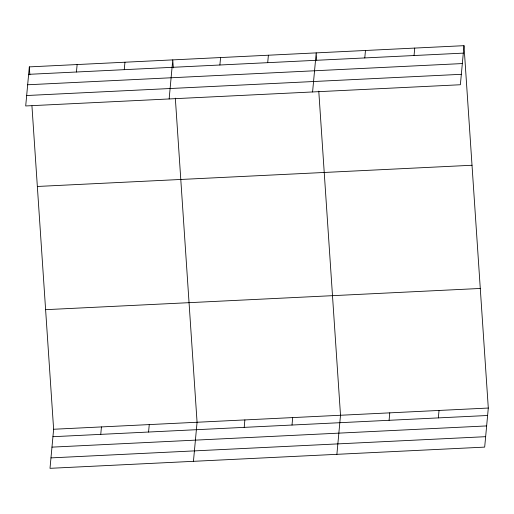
<?xml version="1.0" encoding="UTF-8"?>
<svg xmlns="http://www.w3.org/2000/svg" width="514" height="514" viewBox="0 0 514 514"><rect width="100%" height="100%" fill="white"/><g stroke="black" fill="none" stroke-linecap="round" stroke-linejoin="round"><path stroke-width="0.77" d="M29.324 66.884L25.7 105.955L460.371 84.746L463.994 45.675L29.324 66.884L29.857 74.858M76.445 72.005L77.139 64.552M31.945 105.948L53.629 429.254L50.006 468.325L484.676 447.116L488.3 408.045L463.994 45.675M124.26 69.666L124.953 62.22M100.75 434.369L101.444 426.922M169.145 98.958L172.768 59.887L173.302 67.861M148.565 432.036L149.259 424.59M219.889 65.002L220.577 57.555M193.444 461.321L197.068 422.257L175.332 98.155M267.704 62.669L268.392 55.223M244.195 427.372L244.882 419.919M312.583 91.955L316.206 52.891L316.688 60.061M292.01 425.039L292.697 417.586M364.779 57.934L365.467 50.481M336.888 454.325L340.512 415.254L318.776 91.151M414.04 55.531L414.734 48.078M389.085 420.298L389.773 412.851M438.346 417.895L439.04 410.448M28.636 74.337L463.307 53.128M27.666 84.771L462.337 63.563M26.67 95.52L461.341 74.312M37.342 186.466L472.019 165.257M45.611 309.672L480.282 288.463M53.629 429.254L488.3 408.045M52.936 436.701L487.606 415.492M51.972 447.135L486.642 425.926M50.97 457.89L485.646 436.682"/></g></svg>
